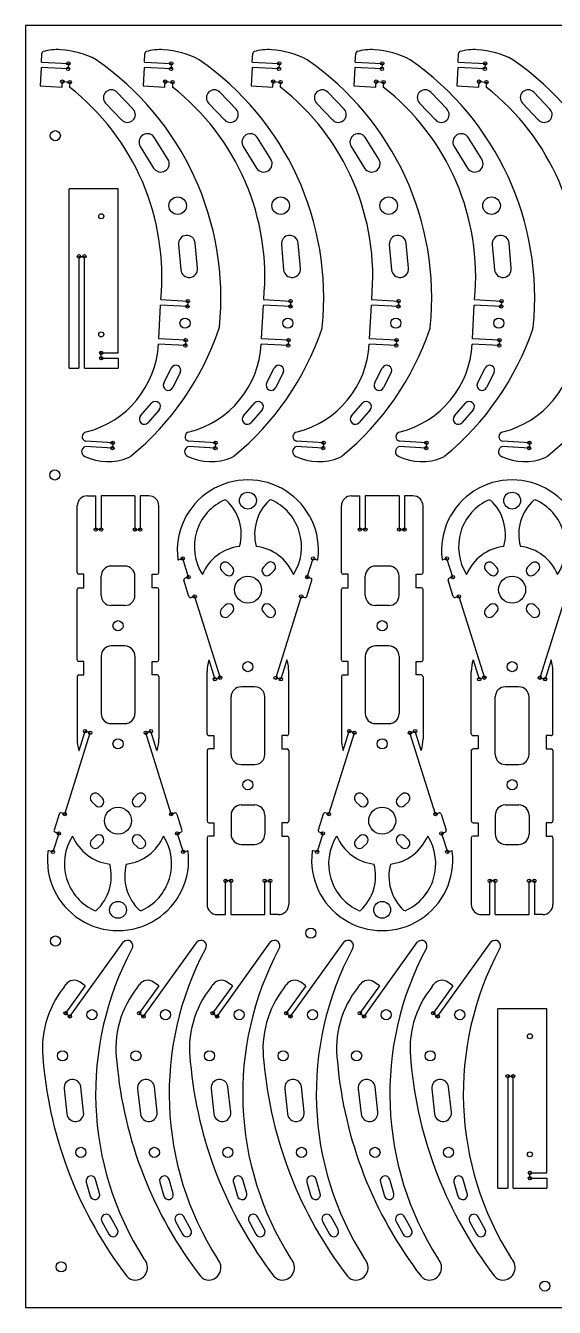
# Model space of a CAD drawing. Header units: millimetres. Extents: x 0 to 400, y 0 to 380.
# Drawn here: x 0 to 156.6, y 0 to 380 of the extents above; entities that cross this region are included whole.
import ezdxf

# ---------------------------------------------------------------- set-up
doc = ezdxf.new("R2010")
doc.units = ezdxf.units.MM
for name, color, linetype in [('corner_drill', 1, 'Continuous'), ('inside', 100, 'Continuous'), ('outside', 160, 'Continuous')]:
    doc.layers.add(name, color=color, linetype=linetype)

msp = doc.modelspace()

# ---------------------------------------------------------------- linework, layer by layer
msp.add_lwpolyline([(0, 380), (0, 0), (400, 0), (400, 380)], close=True)
for centre in [(8.79, 347.37), (8.64, 246.78), (84.49, 110.92), (8.86, 108.61), (10.53, 12), (153.84, 6.31)]:
    msp.add_circle(centre, 1.5)
at = {"layer": 'corner_drill'}
for centre in [(12.65, 368.8), (43.15, 368.8), (75.14, 368.8), (105.63, 368.8), (136.12, 368.8), (12.57, 367.2), (43.06, 367.2), (75.05, 367.2), (105.54, 367.2), (136.04, 367.2), (10.87, 363.39), (13.04, 363.28), (41.36, 363.39), (43.54, 363.28), (73.35, 363.39), (75.53, 363.28), (103.84, 363.39), (106.02, 363.28), (134.33, 363.39), (136.51, 363.28), (15.8, 311.6), (17.4, 311.6), (47.92, 296.75), (48.01, 298.35), (78.42, 296.75), (78.5, 298.35), (110.41, 296.75), (110.49, 298.35), (140.9, 296.75), (140.98, 298.35), (47.32, 285.17), (47.4, 286.76), (77.81, 285.17), (77.89, 286.76), (109.81, 285.17), (109.88, 286.76), (140.3, 285.17), (140.38, 286.76), (22.4, 282.98), (22.4, 281.38), (25.7, 254.76), (25.78, 256.35), (56.19, 254.76), (56.27, 256.35), (88.18, 254.76), (88.26, 256.35), (118.67, 254.76), (118.75, 256.35), (149.16, 254.76), (149.25, 256.35), (20.76, 230.59), (22.36, 230.59), (32.36, 230.59), (33.96, 230.59), (99.03, 230.59), (100.63, 230.59), (110.63, 230.59), (112.23, 230.59), (46.55, 222.02), (85.14, 222.02), (124.82, 222.02), (48.28, 216.51), (83.42, 216.51), (126.55, 216.51), (50.07, 210.79), (81.62, 210.79), (128.34, 210.79), (56.09, 186.21), (57.62, 186.69), (74.07, 186.68), (75.6, 186.21), (134.36, 186.21), (135.89, 186.69), (152.34, 186.68), (153.87, 186.21), (17.61, 170.83), (37.12, 170.83), (95.88, 170.83), (115.39, 170.83), (19.14, 170.36), (35.59, 170.35), (97.41, 170.36), (113.86, 170.35), (11.59, 146.25), (43.14, 146.25), (89.86, 146.25), (121.41, 146.25), (9.8, 140.52), (44.93, 140.52), (88.06, 140.52), (123.2, 140.52), (8.07, 135.02), (46.66, 135.02), (86.34, 135.02), (124.93, 135.02), (59.25, 126.45), (60.85, 126.45), (70.85, 126.45), (72.45, 126.45), (137.52, 126.45), (139.12, 126.45), (149.12, 126.45), (150.72, 126.45), (11.83, 87.2), (33.62, 87.2), (55.4, 87.2), (77.19, 87.2), (98.98, 87.2), (120.76, 87.2), (13.13, 86.26), (34.92, 86.26), (56.7, 86.26), (78.49, 86.26), (100.28, 86.26), (122.06, 86.26), (142.8, 68.51), (144.4, 68.51), (149.4, 39.88), (149.4, 38.28)]:
    msp.add_circle(centre, 0.5, dxfattribs=at)
at = {"layer": 'inside'}
for p, q in [((31.85, 355.23), (27.04, 360.25)), ((62.34, 355.23), (57.53, 360.25)), ((94.34, 355.23), (89.53, 360.25)), ((124.83, 355.23), (120.02, 360.25)), ((155.32, 355.23), (150.51, 360.25)), ((23.7, 357.04), (28.51, 352.02)), ((54.19, 357.04), (59, 352.02)), ((86.18, 357.04), (90.99, 352.02)), ((116.67, 357.04), (121.48, 352.02)), ((147.16, 357.04), (151.97, 352.02)), ((42.17, 340.41), (38.21, 346.78)), ((72.66, 340.41), (68.7, 346.78)), ((104.65, 340.41), (100.69, 346.78)), ((135.14, 340.41), (131.18, 346.78)), ((33.96, 344.14), (37.92, 337.77)), ((64.45, 344.14), (68.41, 337.77)), ((96.44, 344.14), (100.4, 337.77)), ((126.94, 344.14), (130.89, 337.77)), ((50.91, 308.08), (50.24, 315.55)), ((81.4, 308.08), (80.73, 315.55)), ((113.39, 308.08), (112.72, 315.55)), ((143.88, 308.08), (143.21, 315.55)), ((45.26, 315.1), (45.93, 307.63)), ((75.75, 315.1), (76.42, 307.63)), ((107.74, 315.1), (108.41, 307.63)), ((138.23, 315.1), (138.9, 307.63)), ((40.9, 274.02), (43.13, 278.49)), ((71.39, 274.02), (73.62, 278.49)), ((103.38, 274.02), (105.61, 278.49)), ((133.87, 274.02), (136.1, 278.49)), ((45.81, 277.15), (43.58, 272.68)), ((76.3, 277.15), (74.07, 272.68)), ((108.3, 277.15), (106.06, 272.68)), ((138.79, 277.15), (136.55, 272.68)), ((34.05, 264.3), (37.33, 268.07)), ((39.6, 266.1), (36.32, 262.33)), ((64.54, 264.3), (67.82, 268.07)), ((70.09, 266.1), (66.81, 262.33)), ((96.53, 264.3), (99.82, 268.07)), ((102.08, 266.1), (98.8, 262.33)), ((127.03, 264.3), (130.31, 268.07)), ((132.57, 266.1), (129.29, 262.33)), ((59.06, 239.44), (59.42, 239.35)), ((72.63, 239.44), (72.28, 239.35)), ((137.33, 239.44), (137.68, 239.35)), ((150.9, 239.44), (150.55, 239.35)), ((22.36, 211.09), (22.36, 216.77)), ((29.36, 219.77), (25.36, 219.77)), ((32.36, 211.09), (32.36, 216.77)), ((100.63, 211.09), (100.63, 216.77)), ((107.63, 219.77), (103.63, 219.77)), ((110.63, 211.09), (110.63, 216.77)), ((29.36, 208.09), (25.36, 208.09)), ((107.63, 208.09), (103.63, 208.09)), ((29.36, 196.09), (25.36, 196.09)), ((107.63, 196.09), (103.63, 196.09)), ((22.36, 193.09), (22.36, 176.06)), ((32.36, 193.09), (32.36, 176.06)), ((100.63, 193.09), (100.63, 176.06)), ((110.63, 193.09), (110.63, 176.06)), ((67.85, 183.97), (63.85, 183.97)), ((146.12, 183.97), (142.12, 183.97)), ((60.85, 163.95), (60.85, 180.97)), ((70.85, 163.95), (70.85, 180.97)), ((139.12, 163.95), (139.12, 180.97)), ((149.12, 163.95), (149.12, 180.97)), ((25.36, 173.06), (29.36, 173.06)), ((103.63, 173.06), (107.63, 173.06)), ((63.85, 160.95), (67.85, 160.95)), ((142.12, 160.95), (146.12, 160.95)), ((63.85, 148.95), (67.85, 148.95)), ((142.12, 148.95), (146.12, 148.95)), ((60.85, 145.95), (60.85, 140.26)), ((70.85, 145.95), (70.85, 140.26)), ((139.12, 145.95), (139.12, 140.26)), ((149.12, 145.95), (149.12, 140.26)), ((63.85, 137.26), (67.85, 137.26)), ((142.12, 137.26), (146.12, 137.26)), ((20.58, 117.6), (20.93, 117.69)), ((34.15, 117.6), (33.79, 117.69)), ((98.85, 117.6), (99.2, 117.69)), ((112.42, 117.6), (112.06, 117.69)), ((11.39, 64.79), (12.22, 57.34)), ((17.18, 57.89), (16.36, 65.34)), ((33.17, 64.79), (34, 57.34)), ((38.97, 57.89), (38.14, 65.34)), ((54.96, 64.79), (55.79, 57.34)), ((60.76, 57.89), (59.93, 65.34)), ((76.75, 64.79), (77.58, 57.34)), ((82.54, 57.89), (81.72, 65.34)), ((98.53, 64.79), (99.36, 57.34)), ((104.33, 57.89), (103.5, 65.34)), ((120.32, 64.79), (121.15, 57.34)), ((126.12, 57.89), (125.29, 65.34)), ((17.96, 37.14), (19.15, 33)), ((21.91, 33.79), (20.72, 37.94)), ((39.74, 37.14), (40.94, 33)), ((43.7, 33.79), (42.51, 37.94)), ((61.53, 37.14), (62.72, 33)), ((65.49, 33.79), (64.3, 37.94)), ((83.32, 37.14), (84.51, 33)), ((87.27, 33.79), (86.08, 37.94)), ((105.1, 37.14), (106.3, 33)), ((109.06, 33.79), (107.87, 37.94)), ((126.89, 37.14), (128.08, 33)), ((130.85, 33.79), (129.66, 37.94)), ((27.19, 23.07), (25.12, 26.85)), ((48.98, 23.07), (46.91, 26.85)), ((70.77, 23.07), (68.69, 26.85)), ((92.55, 23.07), (90.48, 26.85)), ((114.34, 23.07), (112.27, 26.85)), ((136.13, 23.07), (134.05, 26.85)), ((22.6, 25.47), (24.67, 21.69)), ((44.38, 25.47), (46.46, 21.69)), ((66.17, 25.47), (68.24, 21.69)), ((87.96, 25.47), (90.03, 21.69)), ((109.75, 25.47), (111.82, 21.69)), ((131.53, 25.47), (133.6, 21.69))]:
    msp.add_line(p, q, dxfattribs=at)
for points in [[(59.13, 217.36, 0.991686), (61.27, 219.47), (60.19, 220.54, 1.000069), (58.07, 218.42)], [(72.57, 217.36), (73.63, 218.42, 1.000069), (71.5, 220.54), (70.43, 219.47, 0.991686)], [(137.4, 217.36, 0.991686), (139.54, 219.47), (138.46, 220.54, 1.000069), (136.34, 218.42)], [(150.83, 217.36), (151.89, 218.42, 1.000069), (149.77, 220.54), (148.69, 219.47, 0.991686)], [(59.13, 208.17), (58.07, 207.11, 1.000069), (60.19, 204.99), (61.27, 206.07, 0.991686)], [(72.57, 208.17, 0.991686), (70.43, 206.07), (71.5, 204.99, 1.000069), (73.63, 207.11)], [(137.4, 208.17), (136.34, 207.11, 1.000069), (138.46, 204.99), (139.54, 206.07, 0.991686)], [(150.83, 208.17, 0.991686), (148.69, 206.07), (149.77, 204.99, 1.000069), (151.89, 207.11)], [(20.65, 148.86, 0.991686), (22.78, 150.97), (21.71, 152.05, 1.000069), (19.59, 149.92)], [(34.08, 148.86), (35.14, 149.92, 1.000069), (33.02, 152.05), (31.94, 150.97, 0.991686)], [(98.91, 148.86, 0.991686), (101.05, 150.97), (99.97, 152.05, 1.000069), (97.85, 149.92)], [(112.35, 148.86), (113.41, 149.92, 1.000069), (111.29, 152.05), (110.21, 150.97, 0.991686)], [(20.65, 139.67), (19.59, 138.61, 1.000069), (21.71, 136.49), (22.78, 137.57, 0.991686)], [(34.08, 139.67, 0.991686), (31.94, 137.57), (33.02, 136.49, 1.000069), (35.14, 138.61)], [(98.91, 139.67), (97.85, 138.61, 1.000069), (99.97, 136.49), (101.05, 137.57, 0.991686)], [(112.35, 139.67, 0.991686), (110.21, 137.57), (111.29, 136.49, 1.000069), (113.41, 138.61)]]:
    msp.add_lwpolyline(points, format="xyb", close=True, dxfattribs=at)
for centre, radius in [((45.05, 326.64), 2.6), ((75.54, 326.64), 2.6), ((107.54, 326.64), 2.6), ((138.03, 326.64), 2.6), ((22.4, 323.47), 0.75), ((47.21, 291.78), 1.5), ((77.7, 291.78), 1.5), ((109.69, 291.78), 1.5), ((140.18, 291.78), 1.5), ((22.4, 288.47), 0.75), ((65.85, 239.18), 2.5), ((144.12, 239.18), 2.5), ((65.85, 212.77), 4), ((144.12, 212.77), 4), ((27.36, 202.09), 1.5), ((105.63, 202.09), 1.5), ((65.85, 189.95), 1.5), ((144.12, 189.95), 1.5), ((27.36, 167.09), 1.5), ((105.63, 167.09), 1.5), ((65.85, 154.95), 1.5), ((144.12, 154.95), 1.5), ((27.36, 144.27), 4), ((105.63, 144.27), 4), ((27.36, 117.86), 2.5), ((105.63, 117.86), 2.5), ((19.65, 86.77), 1.5), ((41.44, 86.77), 1.5), ((63.23, 86.77), 1.5), ((85.01, 86.77), 1.5), ((106.8, 86.77), 1.5), ((128.59, 86.77), 1.5), ((149.4, 80.37), 0.75), ((10.9, 74.59), 1.5), ((32.69, 74.59), 1.5), ((54.47, 74.59), 1.5), ((76.26, 74.59), 1.5), ((98.05, 74.59), 1.5), ((119.83, 74.59), 1.5), ((16.35, 45.96), 1.5), ((38.13, 45.96), 1.5), ((59.92, 45.96), 1.5), ((81.71, 45.96), 1.5), ((103.49, 45.96), 1.5), ((125.28, 45.96), 1.5), ((149.4, 45.37), 0.75)]:
    msp.add_circle(centre, radius, dxfattribs=at)
for centre, radius, start, end in [((25.37, 358.65), 2.32, 43.7827, 223.7827), ((55.86, 358.65), 2.32, 43.7827, 223.7827), ((87.85, 358.65), 2.32, 43.7827, 223.7827), ((118.34, 358.65), 2.32, 43.7827, 223.7827), ((148.84, 358.65), 2.32, 43.7827, 223.7827), ((30.18, 353.63), 2.32, 223.7827, 403.7827), ((60.67, 353.63), 2.32, 223.7827, 403.7827), ((92.66, 353.63), 2.32, 223.7827, 403.7827), ((123.15, 353.63), 2.32, 223.7827, 403.7827), ((153.65, 353.63), 2.32, 223.7827, 403.7827), ((36.09, 345.46), 2.5, 31.851, 211.851), ((66.58, 345.46), 2.5, 31.851, 211.851), ((98.57, 345.46), 2.5, 31.851, 211.851), ((129.06, 345.46), 2.5, 31.851, 211.851), ((40.04, 339.09), 2.5, 211.851, 391.851), ((70.53, 339.09), 2.5, 211.851, 391.851), ((102.53, 339.09), 2.5, 211.851, 391.851), ((133.02, 339.09), 2.5, 211.851, 391.851), ((47.75, 315.33), 2.5, 5.1221, 185.1221), ((78.24, 315.33), 2.5, 5.1221, 185.1221), ((110.23, 315.33), 2.5, 5.1221, 185.1221), ((140.72, 315.33), 2.5, 5.1221, 185.1221), ((48.42, 307.86), 2.5, 185.1221, 365.1221), ((78.91, 307.86), 2.5, 185.1221, 365.1221), ((110.9, 307.86), 2.5, 185.1221, 365.1221), ((141.39, 307.86), 2.5, 185.1221, 365.1221), ((44.47, 277.82), 1.5, 333.4619, 513.4619), ((74.96, 277.82), 1.5, 333.4619, 513.4619), ((106.95, 277.82), 1.5, 333.4619, 513.4619), ((137.45, 277.82), 1.5, 333.4619, 513.4619), ((42.24, 273.35), 1.5, 153.4619, 333.4619), ((72.73, 273.35), 1.5, 153.4619, 333.4619), ((104.72, 273.35), 1.5, 153.4619, 333.4619), ((135.21, 273.35), 1.5, 153.4619, 333.4619), ((38.46, 267.08), 1.5, 318.9923, 498.9923), ((68.96, 267.08), 1.5, 318.9923, 498.9923), ((100.95, 267.08), 1.5, 318.9923, 498.9923), ((131.44, 267.08), 1.5, 318.9923, 498.9923), ((35.18, 263.31), 1.5, 138.9923, 318.9923), ((65.68, 263.31), 1.5, 138.9923, 318.9923), ((97.67, 263.31), 1.5, 138.9923, 318.9923), ((128.16, 263.31), 1.5, 138.9923, 318.9923), ((65.19, 225.51), 15.22, 113.7255, 212.5346), ((66.51, 225.51), 15.22, 327.4654, 426.2745), ((143.46, 225.51), 15.22, 113.7255, 212.5346), ((144.78, 225.51), 15.22, 327.4654, 426.2745), ((50.02, 229.18), 13.84, 345.086, 407.2606), ((81.67, 229.18), 13.84, 132.7394, 194.914), ((128.29, 229.18), 13.84, 345.086, 407.2606), ((159.94, 229.18), 13.84, 132.7394, 194.914), ((65.07, 211.9), 13.82, 96.9485, 156.8882), ((66.62, 211.9), 13.82, 23.1118, 83.0515), ((143.34, 211.9), 13.82, 96.9485, 156.8882), ((144.89, 211.9), 13.82, 23.1118, 83.0515), ((25.36, 216.77), 3, 90, 180), ((29.36, 216.77), 3, 0, 90), ((103.63, 216.77), 3, 90, 180), ((107.63, 216.77), 3, 0, 90), ((25.36, 211.09), 3, 180, 270), ((29.36, 211.09), 3, 270, 360), ((103.63, 211.09), 3, 180, 270), ((107.63, 211.09), 3, 270, 360), ((25.36, 193.09), 3, 90, 180), ((29.36, 193.09), 3, 0, 90), ((103.63, 193.09), 3, 90, 180), ((107.63, 193.09), 3, 0, 90), ((63.85, 180.97), 3, 90, 180), ((67.85, 180.97), 3, 0, 90), ((142.12, 180.97), 3, 90, 180), ((146.12, 180.97), 3, 0, 90), ((25.36, 176.06), 3, 180, 270), ((29.36, 176.06), 3, 270, 360), ((103.63, 176.06), 3, 180, 270), ((107.63, 176.06), 3, 270, 360), ((63.85, 163.95), 3, 180, 270), ((67.85, 163.95), 3, 270, 360), ((142.12, 163.95), 3, 180, 270), ((146.12, 163.95), 3, 270, 360), ((63.85, 145.95), 3, 90, 180), ((67.85, 145.95), 3, 0, 90), ((142.12, 145.95), 3, 90, 180), ((146.12, 145.95), 3, 0, 90), ((26.7, 131.53), 15.22, 147.4654, 246.2745), ((26.59, 145.14), 13.82, 203.1118, 263.0515), ((28.14, 145.14), 13.82, 276.9485, 336.8882), ((28.02, 131.53), 15.22, 293.7255, 392.5346), ((63.85, 140.26), 3, 180, 270), ((67.85, 140.26), 3, 270, 360), ((104.97, 131.53), 15.22, 147.4654, 246.2745), ((104.86, 145.14), 13.82, 203.1118, 263.0515), ((106.41, 145.14), 13.82, 276.9485, 336.8882), ((106.29, 131.53), 15.22, 293.7255, 392.5346), ((142.12, 140.26), 3, 180, 270), ((146.12, 140.26), 3, 270, 360), ((11.54, 127.85), 13.84, 312.7394, 374.914), ((43.19, 127.85), 13.84, 165.086, 227.2606), ((89.81, 127.85), 13.84, 312.7394, 374.914), ((121.46, 127.85), 13.84, 165.086, 227.2606), ((13.87, 65.07), 2.5, 6.3366, 186.3366), ((35.66, 65.07), 2.5, 6.3366, 186.3366), ((57.45, 65.07), 2.5, 6.3366, 186.3366), ((79.23, 65.07), 2.5, 6.3366, 186.3366), ((101.02, 65.07), 2.5, 6.3366, 186.3366), ((122.81, 65.07), 2.5, 6.3366, 186.3366), ((14.7, 57.61), 2.5, 186.3366, 366.3366), ((36.49, 57.61), 2.5, 186.3366, 366.3366), ((58.27, 57.61), 2.5, 186.3366, 366.3366), ((80.06, 57.61), 2.5, 186.3366, 366.3366), ((101.85, 57.61), 2.5, 186.3366, 366.3366), ((123.63, 57.61), 2.5, 186.3366, 366.3366), ((19.34, 37.54), 1.44, 16.0567, 196.0567), ((41.13, 37.54), 1.44, 16.0567, 196.0567), ((62.91, 37.54), 1.44, 16.0567, 196.0567), ((84.7, 37.54), 1.44, 16.0567, 196.0567), ((106.49, 37.54), 1.44, 16.0567, 196.0567), ((128.27, 37.54), 1.44, 16.0567, 196.0567), ((20.53, 33.4), 1.44, 196.0567, 376.0567), ((42.32, 33.4), 1.44, 196.0567, 376.0567), ((64.11, 33.4), 1.44, 196.0567, 376.0567), ((85.89, 33.4), 1.44, 196.0567, 376.0567), ((107.68, 33.4), 1.44, 196.0567, 376.0567), ((129.47, 33.4), 1.44, 196.0567, 376.0567), ((23.86, 26.16), 1.44, 28.68, 208.68), ((45.65, 26.16), 1.44, 28.68, 208.68), ((67.43, 26.16), 1.44, 28.68, 208.68), ((89.22, 26.16), 1.44, 28.68, 208.68), ((111.01, 26.16), 1.44, 28.68, 208.68), ((132.79, 26.16), 1.44, 28.68, 208.68), ((25.93, 22.38), 1.44, 208.68, 388.68), ((47.72, 22.38), 1.44, 208.68, 388.68), ((69.5, 22.38), 1.44, 208.68, 388.68), ((91.29, 22.38), 1.44, 208.68, 388.68), ((113.08, 22.38), 1.44, 208.68, 388.68), ((134.86, 22.38), 1.44, 208.68, 388.68)]:
    msp.add_arc(centre, radius, start, end, dxfattribs=at)
at = {"layer": 'outside'}
for p, q in [((4.67, 369.21), (4.8, 371.72)), ((4.67, 369.21), (12.65, 368.8)), ((12.65, 368.8), (12.57, 367.2)), ((35.16, 369.21), (35.29, 371.72)), ((35.16, 369.21), (43.15, 368.8)), ((43.15, 368.8), (43.06, 367.2)), ((67.15, 369.21), (67.28, 371.72)), ((67.15, 369.21), (75.14, 368.8)), ((75.14, 368.8), (75.05, 367.2)), ((97.64, 369.21), (97.77, 371.72)), ((97.64, 369.21), (105.63, 368.8)), ((105.63, 368.8), (105.54, 367.2)), ((128.13, 369.21), (128.26, 371.72)), ((128.13, 369.21), (136.12, 368.8)), ((136.12, 368.8), (136.04, 367.2)), ((4.58, 367.62), (4.29, 362.13)), ((12.57, 367.2), (4.58, 367.62)), ((35.07, 367.62), (34.79, 362.13)), ((43.06, 367.2), (35.07, 367.62)), ((67.06, 367.62), (66.78, 362.13)), ((75.05, 367.2), (67.06, 367.62)), ((97.56, 367.62), (97.27, 362.13)), ((105.54, 367.2), (97.56, 367.62)), ((128.05, 367.62), (127.76, 362.13)), ((136.04, 367.2), (128.05, 367.62)), ((4.29, 362.13), (10.79, 361.79)), ((10.79, 361.79), (10.87, 363.39)), ((10.87, 363.39), (13.04, 363.28)), ((13.04, 363.28), (12.97, 361.78)), ((34.79, 362.13), (41.28, 361.79)), ((41.28, 361.79), (41.36, 363.39)), ((41.36, 363.39), (43.54, 363.28)), ((43.54, 363.28), (43.46, 361.78)), ((66.78, 362.13), (73.27, 361.79)), ((73.27, 361.79), (73.35, 363.39)), ((73.35, 363.39), (75.53, 363.28)), ((75.53, 363.28), (75.45, 361.78)), ((97.27, 362.13), (103.76, 361.79)), ((103.76, 361.79), (103.84, 363.39)), ((103.84, 363.39), (106.02, 363.28)), ((106.02, 363.28), (105.94, 361.78)), ((127.76, 362.13), (134.25, 361.79)), ((134.25, 361.79), (134.33, 363.39)), ((134.33, 363.39), (136.51, 363.28)), ((136.51, 363.28), (136.43, 361.78)), ((27.4, 331.6), (12.9, 331.6)), ((12.9, 278.48), (12.9, 331.6)), ((27.4, 282.98), (27.4, 331.6)), ((15.8, 311.6), (15.8, 278.48)), ((15.8, 311.6), (17.4, 311.6)), ((17.4, 278.48), (17.4, 311.6)), ((39.41, 287.18), (39.94, 297.17)), ((47.92, 296.75), (39.94, 297.17)), ((40.02, 298.77), (48.01, 298.35)), ((48.01, 298.35), (47.92, 296.75)), ((69.9, 287.18), (70.43, 297.17)), ((78.42, 296.75), (70.43, 297.17)), ((70.51, 298.77), (78.5, 298.35)), ((78.5, 298.35), (78.42, 296.75)), ((101.89, 287.18), (102.42, 297.17)), ((110.41, 296.75), (102.42, 297.17)), ((102.5, 298.77), (110.49, 298.35)), ((110.49, 298.35), (110.41, 296.75)), ((132.39, 287.18), (132.91, 297.17)), ((140.9, 296.75), (132.91, 297.17)), ((132.99, 298.77), (140.98, 298.35)), ((140.98, 298.35), (140.9, 296.75)), ((47.32, 285.17), (39.33, 285.59)), ((47.4, 286.76), (39.41, 287.18)), ((47.4, 286.76), (47.32, 285.17)), ((77.81, 285.17), (69.82, 285.59)), ((77.89, 286.76), (69.9, 287.18)), ((77.89, 286.76), (77.81, 285.17)), ((109.81, 285.17), (101.82, 285.59)), ((109.88, 286.76), (101.89, 287.18)), ((109.88, 286.76), (109.8, 285.17)), ((140.3, 285.17), (132.31, 285.59)), ((140.38, 286.76), (132.39, 287.18)), ((140.38, 286.76), (140.29, 285.17)), ((22.4, 282.98), (27.4, 282.98)), ((22.4, 281.38), (22.4, 282.98)), ((22.4, 281.38), (27.4, 281.38)), ((27.4, 281.38), (27.4, 278.48)), ((12.9, 278.48), (15.8, 278.48)), ((17.4, 278.48), (27.4, 278.48)), ((25.7, 254.76), (17.71, 255.18)), ((25.78, 256.35), (17.79, 256.77)), ((25.78, 256.35), (25.7, 254.76)), ((56.19, 254.76), (48.2, 255.18)), ((56.27, 256.35), (48.28, 256.77)), ((56.27, 256.35), (56.19, 254.76)), ((88.18, 254.76), (80.19, 255.18)), ((88.26, 256.35), (80.27, 256.77)), ((88.26, 256.35), (88.18, 254.76)), ((118.67, 254.76), (110.68, 255.18)), ((118.75, 256.35), (110.76, 256.77)), ((118.75, 256.35), (118.67, 254.76)), ((149.16, 254.76), (141.17, 255.18)), ((149.25, 256.35), (141.26, 256.77)), ((149.25, 256.35), (149.16, 254.76)), ((18.28, 240.59), (20.76, 240.59)), ((20.76, 230.59), (20.76, 240.59)), ((22.36, 240.59), (22.36, 230.59)), ((32.36, 240.59), (22.36, 240.59)), ((32.36, 240.59), (32.36, 230.59)), ((33.96, 240.59), (33.96, 230.59)), ((36.45, 240.59), (33.96, 240.59)), ((96.54, 240.59), (99.03, 240.59)), ((99.03, 230.59), (99.03, 240.59)), ((100.63, 240.59), (100.63, 230.59)), ((110.63, 240.59), (100.63, 240.59)), ((110.63, 240.59), (110.63, 230.59)), ((112.23, 240.59), (112.23, 230.59)), ((114.72, 240.59), (112.23, 240.59)), ((15.28, 217.83), (15.28, 237.59)), ((39.45, 217.83), (39.45, 237.59)), ((93.54, 217.83), (93.54, 237.59)), ((117.72, 217.83), (117.72, 237.59)), ((22.36, 230.59), (20.76, 230.59)), ((32.36, 230.59), (33.96, 230.59)), ((100.63, 230.59), (99.03, 230.59)), ((110.63, 230.59), (112.23, 230.59)), ((46.55, 222.02), (45.35, 221.65)), ((48.28, 216.51), (46.55, 222.02)), ((83.42, 216.51), (85.14, 222.02)), ((85.14, 222.02), (86.35, 221.65)), ((124.82, 222.02), (123.62, 221.65)), ((126.55, 216.51), (124.82, 222.02)), ((17.28, 217.33), (15.78, 217.33)), ((17.28, 213.33), (17.28, 217.33)), ((37.45, 217.33), (38.95, 217.33)), ((37.45, 213.33), (37.45, 217.33)), ((95.54, 217.33), (94.04, 217.33)), ((95.54, 213.33), (95.54, 217.33)), ((115.72, 217.33), (117.22, 217.33)), ((115.72, 213.33), (115.72, 217.33)), ((15.28, 191.98), (15.28, 212.83)), ((15.78, 213.33), (17.28, 213.33)), ((38.95, 213.33), (37.45, 213.33)), ((39.45, 191.98), (39.45, 212.83)), ((48.39, 210.8), (46.9, 215.57)), ((48.28, 216.51), (47.23, 216.19)), ((83.3, 210.8), (84.8, 215.57)), ((83.42, 216.51), (84.46, 216.19)), ((93.54, 191.98), (93.54, 212.83)), ((94.04, 213.33), (95.54, 213.33)), ((117.22, 213.33), (115.72, 213.33)), ((117.72, 191.98), (117.72, 212.83)), ((126.66, 210.8), (125.17, 215.57)), ((126.55, 216.51), (125.5, 216.19)), ((50.07, 210.79), (49.02, 210.47)), ((50.07, 210.79), (57.62, 186.68)), ((81.62, 210.79), (74.07, 186.68)), ((81.62, 210.79), (82.68, 210.47)), ((128.34, 210.79), (127.29, 210.47)), ((128.34, 210.79), (135.89, 186.68)), ((159.89, 210.79), (152.34, 186.68)), ((17.28, 191.48), (15.78, 191.48)), ((17.28, 187.48), (17.28, 191.48)), ((37.45, 191.48), (38.95, 191.48)), ((37.45, 187.48), (37.45, 191.48)), ((54.3, 191.94), (56.09, 186.21)), ((77.39, 191.94), (75.6, 186.21)), ((95.54, 191.48), (94.04, 191.48)), ((95.54, 187.48), (95.54, 191.48)), ((115.72, 191.48), (117.22, 191.48)), ((115.72, 187.48), (115.72, 191.48)), ((132.57, 191.94), (134.36, 186.21)), ((155.66, 191.94), (153.87, 186.21)), ((15.27, 186.98), (15.28, 168.52)), ((15.77, 187.48), (17.28, 187.48)), ((38.96, 187.48), (37.45, 187.48)), ((39.46, 186.98), (39.45, 168.52)), ((53.76, 170.05), (53.76, 188.51)), ((57.62, 186.68), (56.09, 186.21)), ((74.07, 186.68), (75.6, 186.21)), ((77.94, 170.05), (77.94, 188.51)), ((93.54, 186.98), (93.54, 168.52)), ((94.04, 187.48), (95.54, 187.48)), ((117.22, 187.48), (115.72, 187.48)), ((117.72, 186.98), (117.72, 168.52)), ((132.02, 170.05), (132.03, 188.51)), ((135.89, 186.68), (134.36, 186.21)), ((152.34, 186.68), (153.87, 186.21)), ((156.21, 170.05), (156.2, 188.51)), ((11.59, 146.25), (19.14, 170.36)), ((15.82, 165.1), (17.61, 170.83)), ((19.14, 170.36), (17.61, 170.83)), ((35.59, 170.36), (37.12, 170.83)), ((43.14, 146.25), (35.59, 170.36)), ((38.91, 165.1), (37.12, 170.83)), ((54.26, 169.55), (55.76, 169.55)), ((55.76, 169.55), (55.76, 165.55)), ((77.44, 169.55), (75.94, 169.55)), ((75.94, 169.55), (75.94, 165.55)), ((89.86, 146.25), (97.41, 170.36)), ((94.09, 165.1), (95.88, 170.83)), ((97.41, 170.36), (95.88, 170.83)), ((113.86, 170.36), (115.39, 170.83)), ((121.41, 146.25), (113.86, 170.36)), ((117.18, 165.1), (115.39, 170.83)), ((132.52, 169.55), (134.03, 169.55)), ((134.03, 169.55), (134.03, 165.55)), ((155.71, 169.55), (154.2, 169.55)), ((154.2, 169.55), (154.2, 165.55)), ((53.76, 165.05), (53.76, 144.2)), ((55.76, 165.55), (54.26, 165.55)), ((75.94, 165.55), (77.44, 165.55)), ((77.94, 165.05), (77.94, 144.2)), ((132.03, 165.05), (132.03, 144.2)), ((134.03, 165.55), (132.53, 165.55)), ((154.2, 165.55), (155.7, 165.55)), ((156.2, 165.05), (156.2, 144.2)), ((9.91, 146.24), (8.42, 141.47)), ((11.59, 146.25), (10.54, 146.57)), ((43.14, 146.25), (44.19, 146.57)), ((44.82, 146.24), (46.31, 141.47)), ((88.18, 146.24), (86.68, 141.47)), ((89.86, 146.25), (88.8, 146.57)), ((121.41, 146.25), (122.46, 146.57)), ((123.09, 146.24), (124.58, 141.47)), ((9.8, 140.52), (8.75, 140.84)), ((44.93, 140.52), (45.98, 140.84)), ((54.26, 143.7), (55.76, 143.7)), ((55.76, 143.7), (55.76, 139.7)), ((77.44, 143.7), (75.94, 143.7)), ((75.94, 143.7), (75.94, 139.7)), ((88.06, 140.52), (87.02, 140.84)), ((123.2, 140.52), (124.25, 140.84)), ((132.53, 143.7), (134.03, 143.7)), ((134.03, 143.7), (134.03, 139.7)), ((155.7, 143.7), (154.2, 143.7)), ((154.2, 143.7), (154.2, 139.7)), ((9.8, 140.52), (8.07, 135.02)), ((44.93, 140.52), (46.66, 135.02)), ((53.76, 139.2), (53.76, 119.45)), ((55.76, 139.7), (54.26, 139.7)), ((75.94, 139.7), (77.44, 139.7)), ((77.94, 139.2), (77.94, 119.45)), ((88.06, 140.52), (86.34, 135.02)), ((123.2, 140.52), (124.93, 135.02)), ((132.03, 139.2), (132.03, 119.45)), ((134.03, 139.7), (132.53, 139.7)), ((154.2, 139.7), (155.7, 139.7)), ((156.2, 139.2), (156.2, 119.45)), ((8.07, 135.02), (6.86, 135.38)), ((46.66, 135.02), (47.86, 135.38)), ((86.34, 135.02), (85.13, 135.38)), ((124.93, 135.02), (126.13, 135.38)), ((60.85, 126.45), (59.25, 126.45)), ((59.25, 116.45), (59.25, 126.45)), ((60.85, 116.45), (60.85, 126.45)), ((70.85, 116.45), (70.85, 126.45)), ((70.85, 126.45), (72.45, 126.45)), ((72.45, 126.45), (72.45, 116.45)), ((139.12, 126.45), (137.52, 126.45)), ((137.52, 116.45), (137.52, 126.45)), ((139.12, 116.45), (139.12, 126.45)), ((149.12, 116.45), (149.12, 126.45)), ((149.12, 126.45), (150.72, 126.45)), ((150.72, 126.45), (150.72, 116.45)), ((56.76, 116.45), (59.25, 116.45)), ((60.85, 116.45), (70.85, 116.45)), ((74.94, 116.45), (72.45, 116.45)), ((135.03, 116.45), (137.52, 116.45)), ((139.12, 116.45), (149.12, 116.45)), ((153.2, 116.45), (150.72, 116.45)), ((13.13, 86.26), (28.99, 108.33)), ((34.92, 86.26), (50.77, 108.33)), ((56.7, 86.26), (72.56, 108.33)), ((78.49, 86.26), (94.35, 108.33)), ((100.28, 86.26), (116.13, 108.33)), ((122.06, 86.26), (137.92, 108.33)), ((11.37, 94.96), (11.94, 95.74)), ((17.67, 95.32), (11.83, 87.2)), ((17.67, 95.32), (16.12, 96.43)), ((33.16, 94.96), (33.72, 95.74)), ((39.45, 95.32), (33.62, 87.2)), ((39.45, 95.32), (37.91, 96.43)), ((54.95, 94.96), (55.51, 95.74)), ((61.24, 95.32), (55.4, 87.2)), ((61.24, 95.32), (59.7, 96.43)), ((76.73, 94.96), (77.3, 95.74)), ((83.03, 95.32), (77.19, 87.2)), ((83.03, 95.32), (81.48, 96.43)), ((98.52, 94.96), (99.08, 95.74)), ((104.81, 95.32), (98.98, 87.2)), ((104.81, 95.32), (103.27, 96.43)), ((120.31, 94.96), (120.87, 95.74)), ((126.6, 95.32), (120.76, 87.2)), ((126.6, 95.32), (125.06, 96.43)), ((154.4, 88.51), (139.9, 88.51)), ((139.9, 35.38), (139.9, 88.51)), ((154.4, 39.88), (154.4, 88.51)), ((11.83, 87.2), (13.13, 86.26)), ((33.62, 87.2), (34.92, 86.26)), ((55.4, 87.2), (56.7, 86.26)), ((77.19, 87.2), (78.49, 86.26)), ((98.98, 87.2), (100.28, 86.26)), ((120.76, 87.2), (122.06, 86.26)), ((142.8, 68.51), (142.8, 35.38)), ((142.8, 68.51), (144.4, 68.51)), ((144.4, 35.38), (144.4, 68.51)), ((149.4, 39.88), (154.4, 39.88)), ((149.4, 38.28), (149.4, 39.88)), ((149.4, 38.28), (154.4, 38.28)), ((154.4, 38.28), (154.4, 35.38)), ((139.9, 35.38), (142.8, 35.38)), ((144.4, 35.38), (154.4, 35.38))]:
    msp.add_line(p, q, dxfattribs=at)
for centre, radius, start, end in [((9.12, 359.24), 13.65, 84.8361, 106.8381), ((8.88, 347.11), 25.77, 62.1868, 86.7181), ((39.61, 359.24), 13.65, 84.8361, 106.8381), ((39.37, 347.11), 25.77, 62.1868, 86.7181), ((71.61, 359.24), 13.65, 84.8361, 106.8381), ((71.36, 347.11), 25.77, 62.1868, 86.7181), ((102.1, 359.24), 13.65, 84.8361, 106.8381), ((101.85, 347.11), 25.77, 62.1868, 86.7181), ((132.59, 359.24), 13.65, 84.8361, 106.8381), ((132.34, 347.11), 25.77, 62.1868, 86.7181), ((5.5, 371.68), 0.7, 117.7809, 177), ((-28.03, 299.35), 85.86, 354.1761, 415.2574), ((35.99, 371.68), 0.7, 117.7809, 177), ((2.46, 299.35), 85.86, 354.1761, 415.2574), ((67.98, 371.68), 0.7, 117.7809, 177), ((34.45, 299.35), 85.86, 354.1761, 415.2574), ((98.47, 371.68), 0.7, 117.7809, 177), ((64.94, 299.35), 85.86, 354.1761, 415.2574), ((128.96, 371.68), 0.7, 117.7809, 177), ((95.43, 299.35), 85.86, 354.1761, 415.2574), ((-30.93, 305.62), 71.28, 354.4818, 411.9899), ((-0.43, 305.62), 71.28, 354.4818, 411.9899), ((31.56, 305.62), 71.28, 354.4818, 411.9899), ((62.05, 305.62), 71.28, 354.4818, 411.9899), ((92.54, 305.62), 71.28, 354.4818, 411.9899), ((-22.03, 317.07), 83.78, 309.4889, 341.1245), ((54.4, 290.94), 3, 341.1245, 354.1592), ((8.46, 317.07), 83.78, 309.4889, 341.1245), ((84.89, 290.94), 3, 341.1245, 354.1592), ((40.45, 317.07), 83.78, 309.4889, 341.1245), ((116.88, 290.94), 3, 341.1245, 354.1592), ((70.94, 317.07), 83.78, 309.4889, 341.1245), ((147.37, 290.94), 3, 341.1245, 354.1592), ((101.43, 317.07), 83.78, 309.4889, 341.1245), ((10.93, 287.09), 28.44, 284.2595, 356.9731), ((41.42, 287.09), 28.44, 284.2595, 356.9731), ((73.41, 287.09), 28.44, 284.2595, 356.9731), ((103.9, 287.09), 28.44, 284.2595, 356.9731), ((134.39, 287.09), 28.44, 284.2595, 356.9731), ((18.12, 258.13), 1.4, 97.4569, 256.5431), ((48.61, 258.13), 1.4, 97.4569, 256.5431), ((80.6, 258.13), 1.4, 97.4569, 256.5431), ((111.09, 258.13), 1.4, 97.4569, 256.5431), ((141.58, 258.13), 1.4, 97.4569, 256.5431), ((18.12, 253.71), 1.53, 105.5831, 248.4169), ((48.61, 253.71), 1.53, 105.5831, 248.4169), ((80.6, 253.71), 1.53, 105.5831, 248.4169), ((111.09, 253.71), 1.53, 105.5831, 248.4169), ((141.58, 253.71), 1.53, 105.5831, 248.4169), ((24.4, 267.01), 16.24, 245.0786, 291.9009), ((29.34, 254.73), 3, 291.9009, 309.4889), ((54.89, 267.01), 16.24, 245.0786, 291.9009), ((59.83, 254.73), 3, 291.9009, 309.4889), ((86.88, 267.01), 16.24, 245.0786, 291.9009), ((91.82, 254.73), 3, 291.9009, 309.4889), ((117.37, 267.01), 16.24, 245.0786, 291.9009), ((122.31, 254.73), 3, 291.9009, 309.4889), ((147.86, 267.01), 16.24, 245.0786, 291.9009), ((152.8, 254.73), 3, 291.9009, 309.4889), ((65.85, 224.42), 20.92, 352.8483, 547.1517), ((144.12, 224.42), 20.92, 352.8483, 547.1517), ((18.28, 237.59), 3, 90, 180), ((36.45, 237.59), 3, 0, 90), ((96.54, 237.59), 3, 90, 180), ((114.72, 237.59), 3, 0, 90), ((45.29, 221.84), 0.2, 187.3366, 287), ((86.41, 221.84), 0.2, 253, 352.6634), ((123.56, 221.84), 0.2, 187.3366, 287), ((15.78, 217.83), 0.5, 180, 270), ((38.95, 217.83), 0.5, 270, 360), ((94.04, 217.83), 0.5, 180, 270), ((117.22, 217.83), 0.5, 270, 360), ((15.78, 212.83), 0.5, 90, 180), ((38.95, 212.83), 0.5, 0, 90), ((47.38, 215.72), 0.5, 107, 197.4014), ((84.32, 215.72), 0.5, 342.5986, 433), ((94.04, 212.83), 0.5, 90, 180), ((117.22, 212.83), 0.5, 0, 90), ((125.64, 215.72), 0.5, 107, 197.4014), ((48.87, 210.94), 0.5, 197.4014, 287), ((82.82, 210.94), 0.5, 253, 342.5986), ((127.14, 210.94), 0.5, 197.4014, 287), ((15.78, 191.98), 0.5, 180, 270), ((38.95, 191.98), 0.5, 270, 360), ((64.03, 188.69), 10.28, 161.6395, 180.979), ((54.3, 191.92), 0.0163, 58.4217, 168.5933), ((77.4, 191.92), 0.0163, 11.4067, 121.5783), ((67.66, 188.69), 10.28, 359.021, 378.3605), ((94.04, 191.98), 0.5, 180, 270), ((117.22, 191.98), 0.5, 270, 360), ((142.3, 188.69), 10.28, 161.6395, 180.979), ((132.56, 191.92), 0.0163, 58.4217, 168.5933), ((155.67, 191.92), 0.0163, 11.4067, 121.5783), ((145.93, 188.69), 10.28, 359.021, 378.3605), ((15.77, 186.98), 0.5, 90, 180.0079), ((38.96, 186.98), 0.5, 359.9921, 450), ((94.04, 186.98), 0.5, 90, 180.0079), ((117.22, 186.98), 0.5, 359.9921, 450), ((25.55, 168.35), 10.28, 179.021, 198.3605), ((29.18, 168.35), 10.28, 341.6395, 360.979), ((54.26, 170.05), 0.5, 179.9921, 270), ((77.44, 170.05), 0.5, 270, 360.0079), ((103.82, 168.35), 10.28, 179.021, 198.3605), ((107.45, 168.35), 10.28, 341.6395, 360.979), ((132.52, 170.05), 0.5, 179.9921, 270), ((155.71, 170.05), 0.5, 270, 360.0079), ((15.81, 165.11), 0.0163, 191.4067, 301.5783), ((38.92, 165.11), 0.0163, 238.4217, 348.5933), ((54.26, 165.05), 0.5, 90, 180), ((77.44, 165.05), 0.5, 0, 90), ((94.08, 165.11), 0.0163, 191.4067, 301.5783), ((117.18, 165.11), 0.0163, 238.4217, 348.5933), ((132.53, 165.05), 0.5, 90, 180), ((155.7, 165.05), 0.5, 0, 90), ((10.39, 146.09), 0.5, 73, 162.5986), ((44.34, 146.09), 0.5, 17.4014, 107), ((88.66, 146.09), 0.5, 73, 162.5986), ((122.61, 146.09), 0.5, 17.4014, 107), ((8.89, 141.32), 0.5, 162.5986, 253), ((45.84, 141.32), 0.5, 287, 377.4014), ((54.26, 144.2), 0.5, 180, 270), ((77.44, 144.2), 0.5, 270, 360), ((87.16, 141.32), 0.5, 162.5986, 253), ((124.1, 141.32), 0.5, 287, 377.4014), ((132.53, 144.2), 0.5, 180, 270), ((155.7, 144.2), 0.5, 270, 360), ((54.26, 139.2), 0.5, 90, 180), ((77.44, 139.2), 0.5, 0, 90), ((132.53, 139.2), 0.5, 90, 180), ((155.7, 139.2), 0.5, 0, 90), ((27.36, 132.61), 20.92, 172.8483, 367.1517), ((6.81, 135.19), 0.2, 73, 172.6634), ((47.92, 135.19), 0.2, 7.3366, 107), ((105.63, 132.61), 20.92, 172.8483, 367.1517), ((85.07, 135.19), 0.2, 73, 172.6634), ((126.19, 135.19), 0.2, 7.3366, 107), ((56.76, 119.45), 3, 180, 270), ((74.94, 119.45), 3, 270, 360), ((135.03, 119.45), 3, 180, 270), ((153.2, 119.45), 3, 270, 360), ((30.14, 107.19), 1.62, 324.2951, 495.5715), ((51.93, 107.19), 1.62, 324.2951, 495.5715), ((73.72, 107.19), 1.62, 324.2951, 495.5715), ((95.5, 107.19), 1.62, 324.2951, 495.5715), ((117.29, 107.19), 1.62, 324.2951, 495.5715), ((139.08, 107.19), 1.62, 324.2951, 495.5715), ((111.8, 63.37), 91.07, 151.9084, 212.5292), ((133.59, 63.37), 91.07, 151.9084, 212.5292), ((155.37, 63.37), 91.07, 151.9084, 212.5292), ((177.16, 63.37), 91.07, 151.9084, 212.5292), ((198.95, 63.37), 91.07, 151.9084, 212.5292), ((220.73, 63.37), 91.07, 151.9084, 212.5292), ((14.37, 93.99), 3, 54.2951, 144.2951), ((36.16, 93.99), 3, 54.2951, 144.2951), ((57.95, 93.99), 3, 54.2951, 144.2951), ((79.73, 93.99), 3, 54.2951, 144.2951), ((101.52, 93.99), 3, 54.2951, 144.2951), ((123.31, 93.99), 3, 54.2951, 144.2951), ((34.16, 76.68), 29.21, 141.2669, 187.7288), ((55.95, 76.68), 29.21, 141.2669, 187.7288), ((77.73, 76.68), 29.21, 141.2669, 187.7288), ((99.52, 76.68), 29.21, 141.2669, 187.7288), ((121.31, 76.68), 29.21, 141.2669, 187.7288), ((143.09, 76.68), 29.21, 141.2669, 187.7288), ((126.87, 83.63), 122.15, 185.1114, 217.5212), ((148.66, 83.63), 122.15, 185.1114, 217.5212), ((170.45, 83.63), 122.15, 185.1114, 217.5212), ((192.23, 83.63), 122.15, 185.1114, 217.5212), ((214.02, 83.63), 122.15, 185.1114, 217.5212), ((235.81, 83.63), 122.15, 185.1114, 217.5212), ((32.35, 11.79), 3.73, 272.0045, 404.3064), ((54.14, 11.79), 3.73, 272.0045, 404.3064), ((75.92, 11.79), 3.73, 272.0045, 404.3064), ((97.71, 11.79), 3.73, 272.0045, 404.3064), ((119.5, 11.79), 3.73, 272.0045, 404.3064), ((141.28, 11.79), 3.73, 272.0045, 404.3064), ((32.37, 11.06), 3, 217.5212, 272.0045), ((54.16, 11.06), 3, 217.5212, 272.0045), ((75.95, 11.06), 3, 217.5212, 272.0045), ((97.73, 11.06), 3, 217.5212, 272.0045), ((119.52, 11.06), 3, 217.5212, 272.0045), ((141.31, 11.06), 3, 217.5212, 272.0045)]:
    msp.add_arc(centre, radius, start, end, dxfattribs=at)

doc.saveas('drawing.dxf')
